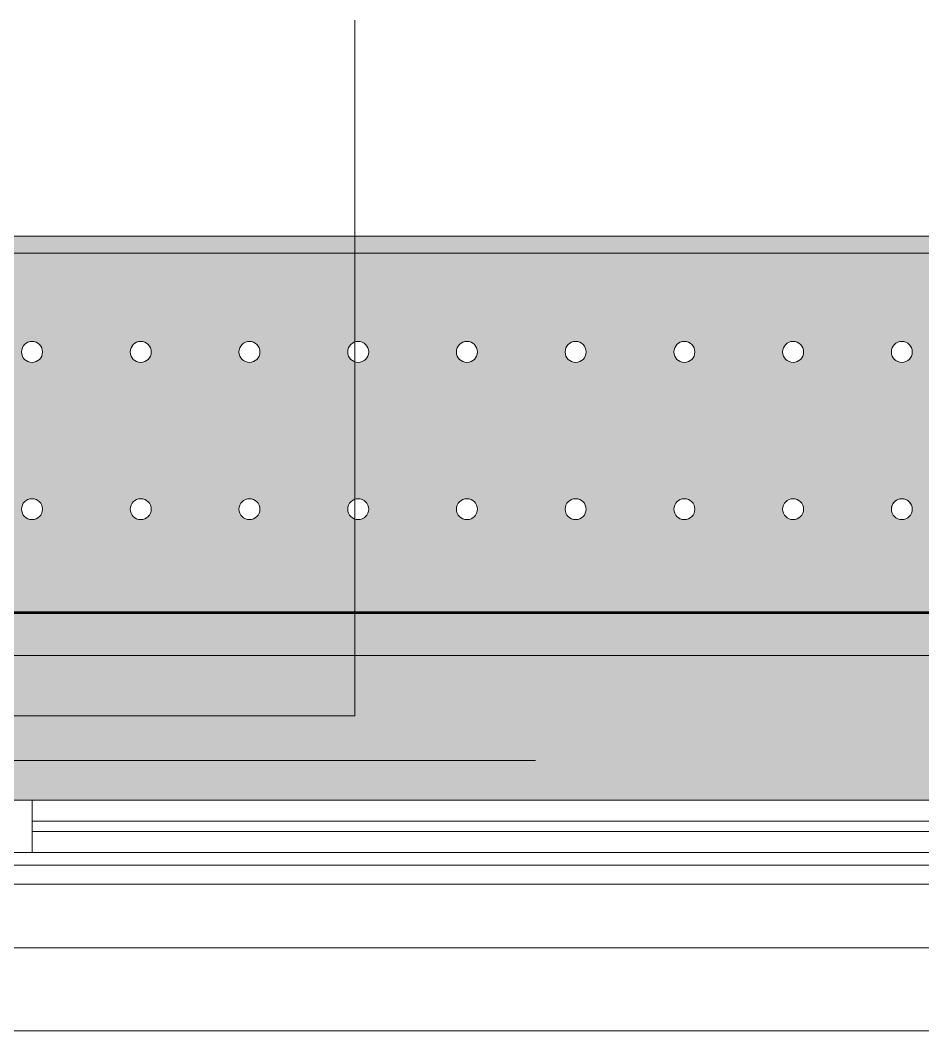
# Model space of a CAD drawing. Header units: millimetres. Extents: x -5426 to 189269, y -8553 to 29000.
# Drawn here: x 12869 to 13730, y -258 to 706 of the extents above; entities that cross this region are included whole.
import ezdxf

# ---------------------------------------------------------------- set-up
doc = ezdxf.new("R2010")
doc.units = ezdxf.units.MM
doc.linetypes.add('Осевая', pattern=[3175, 635, -476.25, 1587.5, -476.25])
for name, color, linetype, lineweight in [('A-GLAZ', 7, 'Continuous', 9), ('A-GLAZ-1', 7, 'Continuous', 13), ('A-WALL-IDEN', 7, 'Continuous', 9), ('I-WALL', 7, 'Continuous', 9), ('Оси-2', 7, 'Осевая', 9)]:
    doc.layers.add(name, color=color, linetype=linetype, lineweight=lineweight)
for name, color, linetype, lineweight, true_color in [('A-WALL-1', 7, 'Continuous', 9, 0xc0c0c0), ('I-WALL-13', 7, 'Continuous', 53, 0xeaa7bf), ('I-WALL-3', 7, 'Continuous', 9, 0xc0c0c0), ('S-WALL-ANLY', 7, 'Continuous', 13, 0x008040), ('Знаки-2', 9, 'Continuous', 9, 0x808080), ('Знаки-3', 7, 'Continuous', 9, 0xc1bbaf), ('Знаки-5', 7, 'Continuous', 9, 0xaba79f), ('Знаки-6', 7, 'Continuous', 9, 0xccc5b7), ('Знаки-7', 7, 'Continuous', 9, 0xd5cdbe), ('Знаки-8', 7, 'Continuous', 9, 0xd1cabb), ('Знаки-9', 7, 'Continuous', 9, 0xd4ccbd)]:
    doc.layers.add(name, color=color, linetype=linetype, lineweight=lineweight, true_color=true_color)
doc.layers.add('Знаки-4', color=7, linetype='Continuous', lineweight=9, transparency=0.5)

# ---------------------------------------------------------------- blocks, each defined once
blk = doc.blocks.new('120_Окно_СКБ_2Ст - 120_Окно_СКБ_2Ст 2100х2500 _мал створка СЛЕВА_-V7-План отделки стен 3 этажа в осях 1-12')
at = {"layer": 'A-GLAZ'}
for p, q in [((1050, -57), (-1050, -57)), ((-100, -107), (930, -107)), ((930, -117), (-100, -117))]:
    blk.add_line(p, q, dxfattribs=at)
at = {"layer": 'A-GLAZ-1'}
for p, q in [((980, -87), (-150, -87)), ((930, -137), (930, -87)), ((-170, -137), (1000, -137)), ((1000, -137), (-170, -137))]:
    blk.add_line(p, q, dxfattribs=at)
blk = doc.blocks.new('Зашивка радиатора_ с перфорацией М5 - Зашивка радиатора_ с перфорацией М5-V39-План отделки стен 3 этажа в осях 1-12')
at = {"layer": 'Знаки-4'}
h = blk.add_hatch(color=256, dxfattribs=at)
h.paths.add_polyline_path([(1700, 380), (1700, 368), (1720, 367.97), (1719, 358), (550, 358), (550, 368), (570, 368), (570, 380), (500, 380), (500, 368), (520, 368), (520, 358), (-280, 358.48), (-280, 368), (-260, 368), (-260, 380), (-310, 380), (-310, 220), (1750, 220), (1750, 380), (1720, 380)])
h.paths.add_polyline_path([(-244.42, 180), (-310, 180), (-310, -179.94), (1750, -179.94), (1750, 180), (-176.43, 180)])
h.paths.add_polyline_path([(1027.5, 90.35), (1032.5, 89.02), (1036.16, 85.35), (1037.5, 80.35), (1036.16, 75.35), (1032.5, 71.69), (1027.5, 70.35), (1022.5, 71.69), (1018.84, 75.35), (1017.5, 80.35), (1018.84, 85.35), (1022.5, 89.02), (1024.91, 90.01)])
h.paths.add_polyline_path([(820, 90.35), (825, 89.02), (828.66, 85.35), (830, 80.35), (828.66, 75.35), (825, 71.69), (820, 70.35), (815, 71.69), (811.34, 75.35), (810, 80.35), (811.34, 85.35), (815, 89.02), (817.41, 90.01)])
h.paths.add_polyline_path([(1131.25, 90.35), (1136.25, 89.02), (1139.91, 85.35), (1141.25, 80.35), (1139.91, 75.35), (1136.25, 71.69), (1131.25, 70.35), (1126.25, 71.69), (1122.59, 75.35), (1121.25, 80.35), (1122.59, 85.35), (1126.25, 89.02), (1128.66, 90.01)])
h.paths.add_polyline_path([(1235, 90.35), (1240, 89.02), (1243.66, 85.35), (1245, 80.35), (1243.66, 75.35), (1240, 71.69), (1235, 70.35), (1230, 71.69), (1226.34, 75.35), (1225, 80.35), (1226.34, 85.35), (1230, 89.02), (1232.41, 90.01)])
h.paths.add_polyline_path([(923.75, 90.35), (928.75, 89.02), (932.41, 85.35), (933.75, 80.35), (932.41, 75.35), (928.75, 71.69), (923.75, 70.35), (918.75, 71.69), (915.09, 75.35), (913.75, 80.35), (915.09, 85.35), (918.75, 89.02), (921.16, 90.01)])
h.paths.add_polyline_path([(1442.5, 90.35), (1447.5, 89.02), (1451.16, 85.35), (1452.5, 80.35), (1451.16, 75.35), (1447.5, 71.69), (1442.5, 70.35), (1437.5, 71.69), (1433.84, 75.35), (1432.5, 80.35), (1433.84, 85.35), (1437.5, 89.02), (1439.91, 90.01)])
h.paths.add_polyline_path([(1338.75, 90.35), (1343.75, 89.02), (1347.41, 85.35), (1348.75, 80.35), (1347.41, 75.35), (1343.75, 71.69), (1338.75, 70.35), (1333.75, 71.69), (1330.09, 75.35), (1328.75, 80.35), (1330.09, 85.35), (1333.75, 89.02), (1336.16, 90.01)])
h.paths.add_polyline_path([(1546.25, 90.35), (1551.25, 89.02), (1554.91, 85.35), (1556.25, 80.35), (1554.91, 75.35), (1551.25, 71.69), (1546.25, 70.35), (1541.25, 71.69), (1537.59, 75.35), (1536.25, 80.35), (1537.59, 85.35), (1541.25, 89.02), (1543.66, 90.01)])
h.paths.add_polyline_path([(1650, 90.35), (1655, 89.02), (1658.66, 85.35), (1660, 80.35), (1658.66, 75.35), (1655, 71.69), (1650, 70.35), (1645, 71.69), (1641.34, 75.35), (1640, 80.35), (1641.34, 85.35), (1645, 89.02), (1647.41, 90.01)])
h.paths.add_polyline_path([(-217.5, 90.35), (-212.5, 89.02), (-208.84, 85.35), (-207.5, 80.35), (-208.84, 75.35), (-212.5, 71.69), (-217.5, 70.35), (-222.5, 71.69), (-226.16, 75.35), (-227.5, 80.35), (-226.16, 85.35), (-222.5, 89.02), (-220.09, 90.01)])
h.paths.add_polyline_path([(301.25, 90.35), (306.25, 89.02), (309.91, 85.35), (311.25, 80.35), (309.91, 75.35), (306.25, 71.69), (301.25, 70.35), (296.25, 71.69), (292.59, 75.35), (291.25, 80.35), (292.59, 85.35), (296.25, 89.02), (298.66, 90.01)])
h.paths.add_polyline_path([(93.75, 90.35), (98.75, 89.02), (102.41, 85.35), (103.75, 80.35), (102.41, 75.35), (98.75, 71.69), (93.75, 70.35), (88.75, 71.69), (85.09, 75.35), (83.75, 80.35), (85.09, 85.35), (88.75, 89.02), (91.16, 90.01)])
h.paths.add_polyline_path([(-10, 90.35), (-5, 89.02), (-1.34, 85.35), (0, 80.35), (-1.34, 75.35), (-5, 71.69), (-10, 70.35), (-15, 71.69), (-18.66, 75.35), (-20, 80.35), (-18.66, 85.35), (-15, 89.02), (-12.59, 90.01)])
h.paths.add_polyline_path([(197.5, 90.35), (202.5, 89.02), (206.16, 85.35), (207.5, 80.35), (206.16, 75.35), (202.5, 71.69), (197.5, 70.35), (192.5, 71.69), (188.84, 75.35), (187.5, 80.35), (188.84, 85.35), (192.5, 89.02), (194.91, 90.01)])
h.paths.add_polyline_path([(612.5, 90.35), (617.5, 89.02), (621.16, 85.35), (622.5, 80.35), (621.16, 75.35), (617.5, 71.69), (612.5, 70.35), (607.5, 71.69), (603.84, 75.35), (602.5, 80.35), (603.84, 85.35), (607.5, 89.02), (609.91, 90.01)])
h.paths.add_polyline_path([(508.75, 90.35), (513.75, 89.02), (517.41, 85.35), (518.75, 80.35), (517.41, 75.35), (513.75, 71.69), (508.75, 70.35), (503.75, 71.69), (500.09, 75.35), (498.75, 80.35), (500.09, 85.35), (503.75, 89.02), (506.16, 90.01)])
h.paths.add_polyline_path([(405, 90.35), (410, 89.02), (413.66, 85.35), (415, 80.35), (413.66, 75.35), (410, 71.69), (405, 70.35), (400, 71.69), (396.34, 75.35), (395, 80.35), (396.34, 85.35), (400, 89.02), (402.41, 90.01)])
h.paths.add_polyline_path([(716.25, 90.35), (721.25, 89.02), (724.91, 85.35), (726.25, 80.35), (724.91, 75.35), (721.25, 71.69), (716.25, 70.35), (711.25, 71.69), (707.59, 75.35), (706.25, 80.35), (707.59, 85.35), (711.25, 89.02), (713.66, 90.01)])
h.paths.add_polyline_path([(-113.75, 90.35), (-108.75, 89.02), (-105.09, 85.35), (-103.75, 80.35), (-105.09, 75.35), (-108.75, 71.69), (-113.75, 70.35), (-118.75, 71.69), (-122.41, 75.35), (-123.75, 80.35), (-122.41, 85.35), (-118.75, 89.02), (-116.34, 90.01)])
h.paths.add_polyline_path([(1650, -59.65), (1655, -60.98), (1658.66, -64.65), (1660, -69.65), (1658.66, -74.65), (1655, -78.31), (1650, -79.65), (1645, -78.31), (1641.34, -74.65), (1640, -69.65), (1641.34, -64.65), (1645.64, -60.72), (1647.41, -59.99)])
h.paths.add_polyline_path([(716.25, -59.65), (721.25, -60.98), (724.91, -64.65), (726.25, -69.65), (724.91, -74.65), (721.25, -78.31), (716.25, -79.65), (711.25, -78.31), (707.59, -74.65), (706.25, -69.65), (707.59, -64.65), (711.89, -60.72), (713.66, -59.99)])
h.paths.add_polyline_path([(1546.25, -59.65), (1551.25, -60.98), (1554.91, -64.65), (1556.25, -69.65), (1554.91, -74.65), (1551.25, -78.31), (1546.25, -79.65), (1541.25, -78.31), (1537.59, -74.65), (1536.25, -69.65), (1537.59, -64.65), (1541.89, -60.72), (1543.66, -59.99)])
h.paths.add_polyline_path([(1131.25, -59.65), (1136.25, -60.98), (1139.91, -64.65), (1141.25, -69.65), (1139.91, -74.65), (1136.25, -78.31), (1131.25, -79.65), (1126.25, -78.31), (1122.59, -74.65), (1121.25, -69.65), (1122.59, -64.65), (1126.89, -60.72), (1128.66, -59.99)])
h.paths.add_polyline_path([(1235, -59.65), (1240, -60.98), (1243.66, -64.65), (1245, -69.65), (1243.66, -74.65), (1240, -78.31), (1235, -79.65), (1230, -78.31), (1226.34, -74.65), (1225, -69.65), (1226.34, -64.65), (1230.64, -60.72), (1232.41, -59.99)])
h.paths.add_polyline_path([(1027.5, -59.65), (1032.58, -61.04), (1036.16, -64.65), (1037.5, -69.65), (1036.16, -74.65), (1032.5, -78.31), (1027.5, -79.65), (1022.5, -78.31), (1018.84, -74.65), (1017.5, -69.65), (1018.84, -64.65), (1023.14, -60.72), (1024.91, -59.99)])
h.paths.add_polyline_path([(820, -59.65), (825, -60.98), (828.66, -64.65), (830, -69.65), (828.66, -74.65), (825, -78.31), (820, -79.65), (815, -78.31), (811.34, -74.65), (810, -69.65), (811.34, -64.65), (815.64, -60.72), (817.41, -59.99)])
h.paths.add_polyline_path([(1442.5, -59.65), (1447.5, -60.98), (1451.16, -64.65), (1452.5, -69.65), (1451.16, -74.65), (1447.5, -78.31), (1442.5, -79.65), (1437.5, -78.31), (1433.84, -74.65), (1432.5, -69.65), (1433.84, -64.65), (1438.14, -60.72), (1439.91, -59.99)])
h.paths.add_polyline_path([(923.75, -59.65), (928.75, -60.98), (932.41, -64.65), (933.75, -69.65), (932.41, -74.65), (928.75, -78.31), (923.75, -79.65), (918.75, -78.31), (915.09, -74.65), (913.75, -69.65), (915.09, -64.65), (919.39, -60.72), (921.16, -59.99)])
h.paths.add_polyline_path([(1338.75, -59.65), (1343.75, -60.98), (1347.41, -64.65), (1348.75, -69.65), (1347.41, -74.65), (1343.75, -78.31), (1338.75, -79.65), (1333.75, -78.31), (1330.09, -74.65), (1328.75, -69.65), (1330.09, -64.65), (1334.39, -60.72), (1336.16, -59.99)])
h.paths.add_polyline_path([(508.75, -59.65), (513.75, -60.98), (517.41, -64.65), (518.75, -69.65), (517.41, -74.65), (513.75, -78.31), (508.75, -79.65), (503.75, -78.31), (500.09, -74.65), (498.75, -69.65), (500.09, -64.65), (504.39, -60.72), (506.16, -59.99)])
h.paths.add_polyline_path([(405, -59.65), (410, -60.98), (413.66, -64.65), (415, -69.65), (413.66, -74.65), (410, -78.31), (405, -79.65), (400, -78.31), (396.34, -74.65), (395, -69.65), (396.34, -64.65), (400.64, -60.72), (402.41, -59.99)])
h.paths.add_polyline_path([(612.5, -59.65), (617.5, -60.98), (621.16, -64.65), (622.5, -69.65), (621.16, -74.65), (617.5, -78.31), (612.5, -79.65), (607.5, -78.31), (603.84, -74.65), (602.5, -69.65), (603.84, -64.65), (608.14, -60.72), (609.91, -59.99)])
h.paths.add_polyline_path([(301.25, -59.65), (306.25, -60.98), (309.91, -64.65), (311.25, -69.65), (309.91, -74.65), (306.25, -78.31), (301.25, -79.65), (296.25, -78.31), (292.59, -74.65), (291.25, -69.65), (292.59, -64.65), (296.89, -60.72), (298.66, -59.99)])
h.paths.add_polyline_path([(-217.5, -59.65), (-212.5, -60.98), (-208.84, -64.65), (-207.5, -69.65), (-208.84, -74.65), (-212.5, -78.31), (-217.5, -79.65), (-222.5, -78.31), (-226.16, -74.65), (-227.5, -69.65), (-226.16, -64.65), (-221.86, -60.72), (-220.09, -59.99)])
h.paths.add_polyline_path([(-113.75, -59.65), (-108.75, -60.98), (-105.09, -64.65), (-103.75, -69.65), (-105.09, -74.65), (-108.75, -78.31), (-113.75, -79.65), (-118.75, -78.31), (-122.41, -74.65), (-123.75, -69.65), (-122.41, -64.65), (-118.11, -60.72), (-116.34, -59.99)])
h.paths.add_polyline_path([(-10, -59.65), (-5, -60.98), (-1.34, -64.65), (0, -69.65), (-1.34, -74.65), (-5, -78.31), (-10, -79.65), (-15, -78.31), (-18.66, -74.65), (-20, -69.65), (-18.66, -64.65), (-14.36, -60.72), (-12.59, -59.99)])
h.paths.add_polyline_path([(93.75, -59.65), (98.75, -60.98), (102.41, -64.65), (103.75, -69.65), (102.41, -74.65), (98.75, -78.31), (93.75, -79.65), (88.75, -78.31), (85.09, -74.65), (83.75, -69.65), (85.09, -64.65), (89.39, -60.72), (91.16, -59.99)])
h.paths.add_polyline_path([(197.5, -59.65), (202.5, -60.98), (206.16, -64.65), (207.5, -69.65), (206.16, -74.65), (202.5, -78.31), (197.5, -79.65), (192.5, -78.31), (188.84, -74.65), (187.5, -69.65), (188.84, -64.65), (193.14, -60.72), (194.91, -59.99)])
for points in [[(1735.6, -163.94), (-310, -163.94), (-310, -179.94), (1750, -179.94), (1750, -163.94), (1736.12, -163.94)], [(805.86, -163.94), (800, -163.94), (800.68, -179.94), (840, -179.94), (839.32, -163.94), (810, -163.94)], [(800, -163.94), (800.68, -179.94), (840, -179.94), (839.32, -163.94), (800.68, -163.94)], [(810.34, -163.94), (810, -163.94), (810.34, -179.94), (830, -179.94), (829.66, -163.94), (811.34, -163.94)], [(810.34, -163.94), (810, -163.94), (810.34, -179.94), (830, -179.94), (829.66, -163.94), (811.34, -163.94)], [(923.75, -163.94), (900, -163.94), (900.68, -179.94), (940, -179.94), (939.32, -163.94), (925.18, -163.94)], [(922.59, -163.94), (900, -163.94), (900.68, -179.94), (940, -179.94), (939.32, -163.94), (923.75, -163.94)], [(914.82, -163.94), (910, -163.94), (910.34, -179.94), (930, -179.94), (929.66, -163.94), (915, -163.94)], [(920, -163.94), (910, -163.94), (910.34, -179.94), (930, -179.94), (929.66, -163.94), (922.59, -163.94)], [(1027.5, -163.94), (1000, -163.94), (1000.68, -179.94), (1040, -179.94), (1039.32, -163.94), (1028.66, -163.94)], [(1034.14, -163.94), (1000, -163.94), (1000.68, -179.94), (1040, -179.94), (1039.32, -163.94), (1037.32, -163.94)], [(1010.34, -163.94), (1010, -163.94), (1010.34, -179.94), (1030, -179.94), (1029.66, -163.94), (1011.34, -163.94)], [(1027.5, -163.94), (1010, -163.94), (1010.34, -179.94), (1030, -179.94), (1029.66, -163.94), (1028.66, -163.94)], [(1125.18, -163.94), (1100, -163.94), (1100.68, -179.94), (1140, -179.94), (1139.32, -163.94), (1130, -163.94)], [(1125, -163.94), (1100, -163.94), (1100.68, -179.94), (1140, -179.94), (1139.32, -163.94), (1125.18, -163.94)], [(1122.59, -163.94), (1110, -163.94), (1110.34, -179.94), (1130, -179.94), (1129.66, -163.94), (1123.92, -163.94)], [(1117.41, -163.94), (1110, -163.94), (1110.34, -179.94), (1130, -179.94), (1129.66, -163.94), (1120, -163.94)], [(1239.32, -163.94), (1200, -163.94), (1200.68, -179.94), (1240, -179.94), (1240, -163.94)], [(1239.32, -163.94), (1200, -163.94), (1200.68, -179.94), (1240, -179.94), (1240, -163.94)], [(1210.34, -163.94), (1210, -163.94), (1210.34, -179.94), (1230, -179.94), (1229.66, -163.94), (1211.34, -163.94)], [(1230, -163.94), (1210, -163.94), (1210.34, -179.94), (1230, -179.94)], [(1314.82, -163.94), (1300, -163.94), (1300.68, -179.94), (1340, -179.94), (1339.32, -163.94), (1315, -163.94)], [(1300, -163.94), (1300.68, -179.94), (1340, -179.94), (1339.32, -163.94), (1300.68, -163.94)], [(1310.34, -163.94), (1310, -163.94), (1310.34, -179.94), (1330, -179.94), (1329.66, -163.94), (1311.34, -163.94)], [(1320, -163.94), (1310, -163.94), (1310.34, -179.94), (1330, -179.94), (1329.66, -163.94), (1322.59, -163.94)], [(1400, -163.94), (1400.68, -179.94), (1440, -179.94), (1439.32, -163.94), (1400.68, -163.94)], [(1425, -163.94), (1400, -163.94), (1400.68, -179.94), (1440, -179.94), (1439.32, -163.94), (1425.18, -163.94)], [(1410.34, -163.94), (1410, -163.94), (1410.34, -179.94), (1430, -179.94), (1429.66, -163.94), (1411.34, -163.94)], [(1412.93, -163.94), (1410, -163.94), (1410.34, -179.94), (1430, -179.94), (1429.66, -163.94), (1414.82, -163.94)], [(1534.14, -163.94), (1500, -163.94), (1500.68, -179.94), (1540, -179.94), (1539.32, -163.94), (1537.32, -163.94)], [(1525, -163.94), (1500, -163.94), (1500.68, -179.94), (1540, -179.94), (1539.32, -163.94), (1525.18, -163.94)], [(1512.93, -163.94), (1510, -163.94), (1510.34, -179.94), (1530, -179.94), (1529.66, -163.94), (1514.82, -163.94)], [(1530, -163.94), (1510, -163.94), (1510.34, -179.94), (1530, -179.94)], [(1612.93, -163.94), (1600, -163.94), (1600.68, -179.94), (1640, -179.94), (1639.32, -163.94), (1614.82, -163.94)], [(1615, -163.94), (1600, -163.94), (1600.68, -179.94), (1640, -179.94), (1639.32, -163.94), (1617.41, -163.94)], [(1612.93, -163.94), (1610, -164.84), (1610.34, -179.94), (1630, -179.94), (1629.66, -163.94), (1614.82, -163.94)], [(1618.18, -163.94), (1610, -164.84), (1610.34, -179.94), (1630, -179.94), (1629.66, -163.94), (1620, -163.94)]]:
    blk.add_hatch(color=256, dxfattribs=at).paths.add_polyline_path(points)
at = {"layer": 'Знаки-2'}
blk.add_line((-310, -179.94), (1750, -179.94), dxfattribs=at)
for centre, start, end in [((820, 80.35), 0, 180), ((923.75, 80.35), 0, 180), ((1027.5, 80.35), 0, 180), ((1131.25, 80.35), 0, 180), ((1235, 80.35), 0, 180), ((1338.75, 80.35), 0, 180), ((1442.5, 80.35), 0, 180), ((1546.25, 80.35), 0, 180), ((1650, 80.35), 0, 180), ((820, 80.35), 180, 0), ((923.75, 80.35), 180, 360), ((1027.5, 80.35), 180, 0), ((1131.25, 80.35), 180, 360), ((1235, 80.35), 180, 0), ((1338.75, 80.35), 180, 0), ((1442.5, 80.35), 180, 360), ((1546.25, 80.35), 180, 0), ((1650, 80.35), 180, 360), ((820, -69.65), 0, 180), ((923.75, -69.65), 0, 180), ((1027.5, -69.65), 0, 180), ((1131.25, -69.65), 0, 180), ((1235, -69.65), 0, 180), ((1338.75, -69.65), 0, 180), ((1442.5, -69.65), 0, 180), ((1546.25, -69.65), 0, 180), ((1650, -69.65), 0, 180), ((820, -69.65), 180, 0), ((923.75, -69.65), 180, 0), ((1027.5, -69.65), 180, 0), ((1131.25, -69.65), 180, 0), ((1235, -69.65), 180, 0), ((1338.75, -69.65), 180, 0), ((1442.5, -69.65), 180, 0), ((1546.25, -69.65), 180, 0), ((1650, -69.65), 180, 0)]:
    blk.add_arc(centre, 10, start, end, dxfattribs=at)
at = {"layer": 'Знаки-3'}
for p, q in [((800, -163.94), (740, -163.94)), ((800, -163.94), (840, -163.94)), ((839.32, -163.94), (800, -163.94)), ((840, -163.94), (839.32, -163.94)), ((900, -163.94), (840, -163.94)), ((900, -163.94), (940, -163.94)), ((940, -163.94), (900, -163.94)), ((1000, -163.94), (940, -163.94)), ((1000, -163.94), (1010, -163.94)), ((1010, -163.94), (1000, -163.94)), ((1010, -163.94), (1030, -163.94)), ((1012.93, -163.94), (1010, -163.94)), ((1030, -163.94), (1012.93, -163.94)), ((1030, -163.94), (1040, -163.94)), ((1040, -163.94), (1030, -163.94)), ((1100, -163.94), (1040, -163.94)), ((1100, -163.94), (1100.68, -163.94)), ((1140, -163.94), (1100, -163.94)), ((1100.68, -163.94), (1114.82, -163.94)), ((1114.82, -163.94), (1140, -163.94)), ((1200, -163.94), (1140, -163.94)), ((1200, -163.94), (1240, -163.94)), ((1240, -163.94), (1200, -163.94)), ((1300, -163.94), (1240, -163.94)), ((1300, -163.94), (1310, -163.94)), ((1310, -163.94), (1300, -163.94)), ((1310, -163.94), (1330, -163.94)), ((1330, -163.94), (1310, -163.94)), ((1330, -163.94), (1340, -163.94)), ((1340, -163.94), (1330, -163.94)), ((1400, -163.94), (1340, -163.94)), ((1400, -163.94), (1440, -163.94)), ((1440, -163.94), (1400, -163.94)), ((1500, -163.94), (1440, -163.94)), ((1500, -163.94), (1540, -163.94)), ((1539.32, -163.94), (1500, -163.94)), ((1540, -163.94), (1539.32, -163.94)), ((1600, -163.94), (1540, -163.94)), ((1600, -163.94), (1600.68, -163.94)), ((1600.68, -163.94), (1600, -163.94)), ((1602.68, -163.94), (1610, -163.94)), ((1610, -163.94), (1602.68, -163.94)), ((1610, -163.94), (1617.41, -163.94)), ((1617.41, -163.94), (1610, -163.94)), ((1618.17, -163.94), (1630, -163.94)), ((1630, -163.94), (1618.17, -163.94)), ((1630, -163.94), (1634.14, -163.94)), ((1634.14, -163.94), (1630, -163.94)), ((1634.82, -163.94), (1640, -163.94)), ((1640, -163.94), (1634.82, -163.94)), ((1700.94, -163.94), (1640, -163.94)), ((740, -179.94), (800, -179.94)), ((800, -179.94), (805.86, -179.94)), ((820, -179.94), (800, -179.94)), ((805.86, -179.94), (830, -179.94)), ((839.32, -179.94), (820, -179.94)), ((830, -179.94), (840, -179.94)), ((840, -179.94), (839.32, -179.94)), ((840, -179.94), (900, -179.94)), ((900, -179.94), (920, -179.94)), ((905.86, -179.94), (900, -179.94)), ((930, -179.94), (905.86, -179.94)), ((920, -179.94), (939.32, -179.94)), ((940, -179.94), (930, -179.94)), ((939.32, -179.94), (940, -179.94)), ((940, -179.94), (1000, -179.94)), ((1000, -179.94), (1002.68, -179.94)), ((1010, -179.94), (1000, -179.94)), ((1002.68, -179.94), (1010, -179.94)), ((1010, -179.94), (1010.34, -179.94)), ((1011.34, -179.94), (1010, -179.94)), ((1010.34, -179.94), (1022.59, -179.94)), ((1028.66, -179.94), (1011.34, -179.94)), ((1022.59, -179.94), (1030, -179.94)), ((1030, -179.94), (1028.66, -179.94)), ((1030, -179.94), (1039.32, -179.94)), ((1040, -179.94), (1030, -179.94)), ((1039.32, -179.94), (1040, -179.94)), ((1040, -179.94), (1100, -179.94)), ((1100, -179.94), (1105.86, -179.94)), ((1140, -179.94), (1100, -179.94)), ((1105.86, -179.94), (1130, -179.94)), ((1130, -179.94), (1140, -179.94)), ((1140, -179.94), (1200, -179.94)), ((1200, -179.94), (1240, -179.94)), ((1240, -179.94), (1200, -179.94)), ((1240, -179.94), (1300, -179.94)), ((1300, -179.94), (1310, -179.94)), ((1310, -179.94), (1300, -179.94)), ((1310, -179.94), (1330, -179.94)), ((1330, -179.94), (1310, -179.94)), ((1330, -179.94), (1340, -179.94)), ((1340, -179.94), (1330, -179.94)), ((1340, -179.94), (1400, -179.94)), ((1400, -179.94), (1440, -179.94)), ((1440, -179.94), (1400, -179.94)), ((1440, -179.94), (1500, -179.94)), ((1500, -179.94), (1540, -179.94)), ((1520, -179.94), (1500, -179.94)), ((1540, -179.94), (1520, -179.94)), ((1540, -179.94), (1600, -179.94)), ((1600, -179.94), (1610, -179.94)), ((1610, -179.94), (1600, -179.94)), ((1610, -179.94), (1630, -179.94)), ((1630, -179.94), (1610, -179.94)), ((1630, -179.94), (1640, -179.94)), ((1640, -179.94), (1630, -179.94)), ((1640, -179.94), (1750, -179.94))]:
    blk.add_line(p, q, dxfattribs=at)
at = {"layer": 'Знаки-5'}
for p, q in [((-262.14, -163.94), (1700.94, -163.94)), ((1750, -179.94), (-310, -179.94)), ((1750, -179.94), (-310, -179.94))]:
    blk.add_line(p, q, dxfattribs=at)
for centre, start, end in [((820, 80.35), 0, 180), ((923.75, 80.35), 0, 180), ((1027.5, 80.35), 0, 180), ((1131.25, 80.35), 0, 180), ((1235, 80.35), 0, 180), ((1338.75, 80.35), 0, 180), ((1442.5, 80.35), 0, 180), ((1546.25, 80.35), 0, 180), ((1650, 80.35), 0, 180), ((820, 80.35), 180, 225), ((820, 80.35), 300, 360), ((923.75, 80.35), 180, 360), ((1027.5, 80.35), 180, 360), ((1131.25, 80.35), 180, 360), ((1235, 80.35), 180, 0), ((1338.75, 80.35), 180, 360), ((1442.5, 80.35), 180, 360), ((1546.25, 80.35), 180, 360), ((1650, 80.35), 180, 360), ((820, 80.35), 225, 255), ((820, 80.35), 255, 285), ((820, 80.35), 285, 300), ((820, -69.65), 0, 180), ((923.75, -69.65), 0, 180), ((1027.5, -69.65), 0, 180), ((1131.25, -69.65), 0, 180), ((1235, -69.65), 0, 180), ((1338.75, -69.65), 0, 180), ((1442.5, -69.65), 0, 180), ((1546.25, -69.65), 0, 180), ((1650, -69.65), 0, 180), ((820, -69.65), 180, 360), ((923.75, -69.65), 180, 360), ((1027.5, -69.65), 180, 360), ((1131.25, -69.65), 180, 360), ((1235, -69.65), 180, 360), ((1338.75, -69.65), 180, 360), ((1442.5, -69.65), 180, 360), ((1546.25, -69.65), 180, 360), ((1650, -69.65), 180, 360)]:
    blk.add_arc(centre, 10, start, end, dxfattribs=at)
at = {"layer": 'Знаки-6'}
for p, q in [((800, -163.94), (810, -163.94)), ((810, -163.94), (800, -163.94)), ((810, -163.94), (814.81, -163.94)), ((814.81, -163.94), (810, -163.94)), ((815, -163.94), (825, -163.94)), ((825, -163.94), (815, -163.94)), ((825.19, -163.94), (830, -163.94)), ((830, -163.94), (825.19, -163.94)), ((830, -163.94), (840, -163.94)), ((840, -163.94), (830, -163.94)), ((900, -163.94), (910, -163.94)), ((910, -163.94), (900, -163.94)), ((910, -163.94), (914.81, -163.94)), ((914.81, -163.94), (910, -163.94)), ((915, -163.94), (925, -163.94)), ((925, -163.94), (915, -163.94)), ((925.19, -163.94), (930, -163.94)), ((930, -163.94), (925.19, -163.94)), ((930, -163.94), (940, -163.94)), ((940, -163.94), (930, -163.94)), ((1000, -163.94), (1010, -163.94)), ((1010, -163.94), (1000, -163.94)), ((1011.28, -163.94), (1014.82, -163.94)), ((1014.82, -163.94), (1011.28, -163.94)), ((1015, -163.94), (1025, -163.94)), ((1025, -163.94), (1015, -163.94)), ((1025.18, -163.94), (1028.72, -163.94)), ((1028.72, -163.94), (1025.18, -163.94)), ((1030, -163.94), (1040, -163.94)), ((1040, -163.94), (1030, -163.94)), ((1100, -163.94), (1110, -163.94)), ((1110, -163.94), (1100, -163.94)), ((1110, -163.94), (1114.81, -163.94)), ((1114.81, -163.94), (1110, -163.94)), ((1115, -163.94), (1125, -163.94)), ((1125, -163.94), (1115, -163.94)), ((1125.19, -163.94), (1130, -163.94)), ((1130, -163.94), (1125.19, -163.94)), ((1130, -163.94), (1140, -163.94)), ((1140, -163.94), (1130, -163.94)), ((1200, -163.94), (1210, -163.94)), ((1210, -163.94), (1200, -163.94)), ((1210, -163.94), (1214.81, -163.94)), ((1214.81, -163.94), (1210, -163.94)), ((1215, -163.94), (1225, -163.94)), ((1225, -163.94), (1215, -163.94)), ((1225.19, -163.94), (1230, -163.94)), ((1230, -163.94), (1225.19, -163.94)), ((1230, -163.94), (1240, -163.94)), ((1240, -163.94), (1230, -163.94)), ((1300, -163.94), (1310, -163.94)), ((1310, -163.94), (1300, -163.94)), ((1311.28, -163.94), (1314.82, -163.94)), ((1314.82, -163.94), (1311.28, -163.94)), ((1315, -163.94), (1325, -163.94)), ((1325, -163.94), (1315, -163.94)), ((1325.18, -163.94), (1328.72, -163.94)), ((1328.72, -163.94), (1325.18, -163.94)), ((1330, -163.94), (1340, -163.94)), ((1340, -163.94), (1330, -163.94)), ((1400, -163.94), (1410, -163.94)), ((1410, -163.94), (1400, -163.94)), ((1410, -163.94), (1414.81, -163.94)), ((1414.81, -163.94), (1410, -163.94)), ((1415, -163.94), (1425, -163.94)), ((1425, -163.94), (1415, -163.94)), ((1425.19, -163.94), (1430, -163.94)), ((1430, -163.94), (1425.19, -163.94)), ((1430, -163.94), (1440, -163.94)), ((1440, -163.94), (1430, -163.94)), ((1500, -163.94), (1510, -163.94)), ((1510, -163.94), (1500, -163.94)), ((1510, -163.94), (1514.81, -163.94)), ((1514.81, -163.94), (1510, -163.94)), ((1515, -163.94), (1525, -163.94)), ((1525, -163.94), (1515, -163.94)), ((1525.19, -163.94), (1530, -163.94)), ((1530, -163.94), (1525.19, -163.94)), ((1530, -163.94), (1540, -163.94)), ((1540, -163.94), (1530, -163.94)), ((1600, -163.94), (1600.68, -163.94)), ((1600.68, -163.94), (1600, -163.94)), ((1602.68, -163.94), (1610, -163.94)), ((1610, -163.94), (1602.68, -163.94)), ((1611.28, -163.94), (1614.82, -163.94)), ((1614.82, -163.94), (1611.28, -163.94)), ((1615, -163.94), (1617.39, -163.94)), ((1617.39, -163.94), (1615, -163.94)), ((1618.16, -163.94), (1625, -163.94)), ((1625, -163.94), (1618.16, -163.94)), ((1625.18, -163.94), (1628.72, -163.94)), ((1628.72, -163.94), (1625.18, -163.94)), ((1630, -163.94), (1634.14, -163.94)), ((1634.14, -163.94), (1630, -163.94)), ((1634.82, -163.94), (1640, -163.94)), ((1640, -163.94), (1634.82, -163.94)), ((800, -179.94), (810, -179.94)), ((810, -179.94), (800, -179.94)), ((810, -179.94), (814.81, -179.94)), ((814.81, -179.94), (810, -179.94)), ((815, -179.94), (825, -179.94)), ((825, -179.94), (815, -179.94)), ((825.19, -179.94), (830, -179.94)), ((830, -179.94), (825.19, -179.94)), ((830, -179.94), (840, -179.94)), ((840, -179.94), (830, -179.94)), ((900, -179.94), (910, -179.94)), ((910, -179.94), (900, -179.94)), ((910, -179.94), (914.81, -179.94)), ((914.81, -179.94), (910, -179.94)), ((915, -179.94), (925, -179.94)), ((925, -179.94), (915, -179.94)), ((925.19, -179.94), (930, -179.94)), ((930, -179.94), (925.19, -179.94)), ((930, -179.94), (940, -179.94)), ((940, -179.94), (930, -179.94)), ((1000, -179.94), (1010, -179.94)), ((1010, -179.94), (1000, -179.94)), ((1011.28, -179.94), (1014.82, -179.94)), ((1014.82, -179.94), (1011.28, -179.94)), ((1015, -179.94), (1025, -179.94)), ((1025, -179.94), (1015, -179.94)), ((1025.18, -179.94), (1028.72, -179.94)), ((1028.72, -179.94), (1025.18, -179.94)), ((1030, -179.94), (1040, -179.94)), ((1040, -179.94), (1030, -179.94)), ((1100, -179.94), (1110, -179.94)), ((1110, -179.94), (1100, -179.94)), ((1110, -179.94), (1114.81, -179.94)), ((1114.81, -179.94), (1110, -179.94)), ((1115, -179.94), (1125, -179.94)), ((1125, -179.94), (1115, -179.94)), ((1125.19, -179.94), (1130, -179.94)), ((1130, -179.94), (1125.19, -179.94)), ((1130, -179.94), (1140, -179.94)), ((1140, -179.94), (1130, -179.94)), ((1200, -179.94), (1210, -179.94)), ((1210, -179.94), (1200, -179.94)), ((1210, -179.94), (1214.81, -179.94)), ((1214.81, -179.94), (1210, -179.94)), ((1215, -179.94), (1225, -179.94)), ((1225, -179.94), (1215, -179.94)), ((1225.19, -179.94), (1230, -179.94)), ((1230, -179.94), (1225.19, -179.94)), ((1230, -179.94), (1240, -179.94)), ((1240, -179.94), (1230, -179.94)), ((1300, -179.94), (1310, -179.94)), ((1310, -179.94), (1300, -179.94)), ((1311.28, -179.94), (1314.82, -179.94)), ((1314.82, -179.94), (1311.28, -179.94)), ((1315, -179.94), (1325, -179.94)), ((1325, -179.94), (1315, -179.94)), ((1325.18, -179.94), (1328.72, -179.94)), ((1328.72, -179.94), (1325.18, -179.94)), ((1330, -179.94), (1340, -179.94)), ((1340, -179.94), (1330, -179.94)), ((1400, -179.94), (1410, -179.94)), ((1410, -179.94), (1400, -179.94)), ((1410, -179.94), (1414.81, -179.94)), ((1414.81, -179.94), (1410, -179.94)), ((1415, -179.94), (1425, -179.94)), ((1425, -179.94), (1415, -179.94)), ((1425.19, -179.94), (1430, -179.94)), ((1430, -179.94), (1425.19, -179.94)), ((1430, -179.94), (1440, -179.94)), ((1440, -179.94), (1430, -179.94)), ((1500, -179.94), (1510, -179.94)), ((1510, -179.94), (1500, -179.94)), ((1510, -179.94), (1514.81, -179.94)), ((1514.81, -179.94), (1510, -179.94)), ((1515, -179.94), (1525, -179.94)), ((1525, -179.94), (1515, -179.94)), ((1525.19, -179.94), (1530, -179.94)), ((1530, -179.94), (1525.19, -179.94)), ((1530, -179.94), (1540, -179.94)), ((1540, -179.94), (1530, -179.94)), ((1600, -179.94), (1610, -179.94)), ((1610, -179.94), (1600, -179.94)), ((1611.28, -179.94), (1614.82, -179.94)), ((1614.82, -179.94), (1611.28, -179.94)), ((1615, -179.94), (1625, -179.94)), ((1625, -179.94), (1615, -179.94)), ((1625.18, -179.94), (1628.72, -179.94)), ((1628.72, -179.94), (1625.18, -179.94)), ((1630, -179.94), (1640, -179.94)), ((1640, -179.94), (1630, -179.94))]:
    blk.add_line(p, q, dxfattribs=at)
at = {"layer": 'Знаки-7'}
for p, q in [((814.82, -163.94), (811.34, -163.94)), ((825, -163.94), (815, -163.94)), ((828.66, -163.94), (825.18, -163.94)), ((914.82, -163.94), (911.34, -163.94)), ((925, -163.94), (915, -163.94)), ((928.66, -163.94), (925.18, -163.94)), ((1014.82, -163.94), (1011.34, -163.94)), ((1025, -163.94), (1015, -163.94)), ((1028.66, -163.94), (1025.18, -163.94)), ((1114.82, -163.94), (1111.34, -163.94)), ((1123.92, -163.94), (1115, -163.94)), ((1128.66, -163.94), (1125.18, -163.94)), ((1214.82, -163.94), (1211.34, -163.94)), ((1214.82, -163.94), (1215.25, -163.94)), ((1215.25, -163.94), (1214.82, -163.94)), ((1225, -163.94), (1215.26, -163.94)), ((1228.66, -163.94), (1225.18, -163.94)), ((1314.82, -163.94), (1311.34, -163.94)), ((1325, -163.94), (1315, -163.94)), ((1328.66, -163.94), (1325.18, -163.94)), ((1414.82, -163.94), (1411.34, -163.94)), ((1425, -163.94), (1415, -163.94)), ((1428.66, -163.94), (1425.18, -163.94)), ((1514.82, -163.94), (1511.34, -163.94)), ((1525, -163.94), (1515, -163.94)), ((1528.66, -163.94), (1525.18, -163.94)), ((1614.82, -163.94), (1611.34, -163.94)), ((1617.41, -163.94), (1615, -163.94)), ((1625, -163.94), (1618.18, -163.94)), ((1628.66, -163.94), (1625.18, -163.94)), ((811.34, -179.94), (814.82, -179.94)), ((815, -179.94), (825, -179.94)), ((825.18, -179.94), (828.66, -179.94)), ((911.34, -179.94), (914.82, -179.94)), ((915, -179.94), (925, -179.94)), ((925.18, -179.94), (928.66, -179.94)), ((1011.34, -179.94), (1014.82, -179.94)), ((1015, -179.94), (1025, -179.94)), ((1025.18, -179.94), (1028.66, -179.94)), ((1111.34, -179.94), (1114.82, -179.94)), ((1115, -179.94), (1123.92, -179.94)), ((1125.18, -179.94), (1128.66, -179.94)), ((1211.34, -179.94), (1214.82, -179.94)), ((1214.82, -179.94), (1215.25, -179.94)), ((1215.25, -179.94), (1214.82, -179.94)), ((1215.26, -179.94), (1225, -179.94)), ((1225.18, -179.94), (1228.66, -179.94)), ((1311.34, -179.94), (1314.82, -179.94)), ((1315, -179.94), (1325, -179.94)), ((1325.18, -179.94), (1328.66, -179.94)), ((1411.34, -179.94), (1414.82, -179.94)), ((1415, -179.94), (1425, -179.94)), ((1425.18, -179.94), (1428.66, -179.94)), ((1511.34, -179.94), (1514.82, -179.94)), ((1515, -179.94), (1525, -179.94)), ((1525.18, -179.94), (1528.66, -179.94)), ((1611.34, -179.94), (1614.82, -179.94)), ((1615, -179.94), (1625, -179.94)), ((1625.18, -179.94), (1628.66, -179.94))]:
    blk.add_line(p, q, dxfattribs=at)
at = {"layer": 'Знаки-8'}
for p, q in [((810, -163.94), (800.68, -163.94)), ((810, -163.94), (814.81, -163.94)), ((814.81, -163.94), (810, -163.94)), ((815, -163.94), (825, -163.94)), ((825, -163.94), (815, -163.94)), ((825.19, -163.94), (830, -163.94)), ((830, -163.94), (825.19, -163.94)), ((839.32, -163.94), (830, -163.94)), ((910, -163.94), (900.68, -163.94)), ((911.28, -163.94), (914.82, -163.94)), ((914.82, -163.94), (911.28, -163.94)), ((915, -163.94), (920, -163.94)), ((920, -163.94), (915, -163.94)), ((920, -163.94), (925, -163.94)), ((925, -163.94), (920, -163.94)), ((925.18, -163.94), (928.72, -163.94)), ((928.72, -163.94), (925.18, -163.94)), ((939.32, -163.94), (930, -163.94)), ((1010, -163.94), (1000.68, -163.94)), ((1010, -163.94), (1014.81, -163.94)), ((1011.34, -163.94), (1010, -163.94)), ((1014.81, -163.94), (1011.34, -163.94)), ((1015, -163.94), (1025, -163.94)), ((1017.41, -163.94), (1015, -163.94)), ((1020, -163.94), (1017.41, -163.94)), ((1025, -163.94), (1020, -163.94)), ((1025.19, -163.94), (1030, -163.94)), ((1030, -163.94), (1025.19, -163.94)), ((1039.32, -163.94), (1030, -163.94)), ((1110, -163.94), (1100.68, -163.94)), ((1110, -163.94), (1111.34, -163.94)), ((1114.81, -163.94), (1110, -163.94)), ((1111.34, -163.94), (1114.81, -163.94)), ((1115, -163.94), (1125, -163.94)), ((1125, -163.94), (1115, -163.94)), ((1125.19, -163.94), (1130, -163.94)), ((1130, -163.94), (1125.19, -163.94)), ((1139.32, -163.94), (1130, -163.94)), ((1210, -163.94), (1200.68, -163.94)), ((1211.28, -163.94), (1214.82, -163.94)), ((1214.82, -163.94), (1211.28, -163.94)), ((1215.25, -163.94), (1225, -163.94)), ((1225, -163.94), (1215.25, -163.94)), ((1225.18, -163.94), (1228.72, -163.94)), ((1228.72, -163.94), (1225.18, -163.94)), ((1239.32, -163.94), (1230, -163.94)), ((1305.86, -163.94), (1300.68, -163.94)), ((1310, -163.94), (1306.6, -163.94)), ((1310, -163.94), (1314.81, -163.94)), ((1314.81, -163.94), (1310, -163.94)), ((1315, -163.94), (1325, -163.94)), ((1325, -163.94), (1315, -163.94)), ((1325.19, -163.94), (1330, -163.94)), ((1330, -163.94), (1325.19, -163.94)), ((1339.32, -163.94), (1330, -163.94)), ((1410, -163.94), (1400.68, -163.94)), ((1410, -163.94), (1414.81, -163.94)), ((1414.81, -163.94), (1410, -163.94)), ((1415, -163.94), (1422.59, -163.94)), ((1417.41, -163.94), (1415, -163.94)), ((1425, -163.94), (1417.41, -163.94)), ((1422.59, -163.94), (1425, -163.94)), ((1425.19, -163.94), (1430, -163.94)), ((1427.07, -163.94), (1425.19, -163.94)), ((1430, -163.94), (1427.07, -163.94)), ((1439.32, -163.94), (1430, -163.94)), ((1510, -163.94), (1500.68, -163.94)), ((1511.28, -163.94), (1514.82, -163.94)), ((1514.82, -163.94), (1511.28, -163.94)), ((1515, -163.94), (1525, -163.94)), ((1525, -163.94), (1515, -163.94)), ((1525.18, -163.94), (1528.72, -163.94)), ((1528.72, -163.94), (1525.18, -163.94)), ((1539.32, -163.94), (1530, -163.94)), ((1610, -163.94), (1602.68, -163.94)), ((1610, -163.94), (1614.81, -163.94)), ((1614.81, -163.94), (1610, -163.94)), ((1615, -163.94), (1617.41, -163.94)), ((1617.41, -163.94), (1615, -163.94)), ((1618.17, -163.94), (1625, -163.94)), ((1625, -163.94), (1618.17, -163.94)), ((1625.19, -163.94), (1630, -163.94)), ((1630, -163.94), (1625.19, -163.94)), ((1634.14, -163.94), (1630, -163.94)), ((1639.32, -163.94), (1634.73, -163.94)), ((800.68, -179.94), (810, -179.94)), ((810, -179.94), (814.81, -179.94)), ((814.81, -179.94), (810, -179.94)), ((815, -179.94), (817.41, -179.94)), ((825, -179.94), (815, -179.94)), ((817.41, -179.94), (825, -179.94)), ((825.19, -179.94), (830, -179.94)), ((830, -179.94), (825.19, -179.94)), ((830, -179.94), (839.32, -179.94)), ((900.68, -179.94), (910, -179.94)), ((911.28, -179.94), (914.82, -179.94)), ((914.82, -179.94), (911.28, -179.94)), ((915, -179.94), (925, -179.94)), ((925, -179.94), (915, -179.94)), ((925.18, -179.94), (928.72, -179.94)), ((928.72, -179.94), (925.18, -179.94)), ((930, -179.94), (939.32, -179.94)), ((1000.68, -179.94), (1010, -179.94)), ((1010, -179.94), (1014.81, -179.94)), ((1014.81, -179.94), (1010, -179.94)), ((1015, -179.94), (1025, -179.94)), ((1025, -179.94), (1015, -179.94)), ((1025.19, -179.94), (1030, -179.94)), ((1030, -179.94), (1025.19, -179.94)), ((1030, -179.94), (1039.32, -179.94)), ((1100.68, -179.94), (1110, -179.94)), ((1110, -179.94), (1114.81, -179.94)), ((1114.81, -179.94), (1110, -179.94)), ((1115, -179.94), (1125, -179.94)), ((1120, -179.94), (1115, -179.94)), ((1125, -179.94), (1120, -179.94)), ((1125.19, -179.94), (1130, -179.94)), ((1130, -179.94), (1125.19, -179.94)), ((1130, -179.94), (1139.32, -179.94)), ((1200.68, -179.94), (1210, -179.94)), ((1211.28, -179.94), (1214.82, -179.94)), ((1214.82, -179.94), (1211.28, -179.94)), ((1215.25, -179.94), (1225, -179.94)), ((1225, -179.94), (1215.25, -179.94)), ((1225.18, -179.94), (1228.72, -179.94)), ((1228.72, -179.94), (1225.18, -179.94)), ((1230, -179.94), (1239.32, -179.94)), ((1300.68, -179.94), (1305.86, -179.94)), ((1306.6, -179.94), (1310, -179.94)), ((1310, -179.94), (1314.81, -179.94)), ((1310.34, -179.94), (1310, -179.94)), ((1314.81, -179.94), (1310.34, -179.94)), ((1315, -179.94), (1325, -179.94)), ((1317.41, -179.94), (1315, -179.94)), ((1325, -179.94), (1317.41, -179.94)), ((1325.19, -179.94), (1329.66, -179.94)), ((1330, -179.94), (1325.19, -179.94)), ((1329.66, -179.94), (1330, -179.94)), ((1330, -179.94), (1339.32, -179.94)), ((1400.68, -179.94), (1410, -179.94)), ((1410, -179.94), (1414.81, -179.94)), ((1414.81, -179.94), (1410, -179.94)), ((1415, -179.94), (1425, -179.94)), ((1425, -179.94), (1415, -179.94)), ((1425.19, -179.94), (1430, -179.94)), ((1430, -179.94), (1425.19, -179.94)), ((1430, -179.94), (1439.32, -179.94)), ((1500.68, -179.94), (1510, -179.94)), ((1511.28, -179.94), (1514.82, -179.94)), ((1514.82, -179.94), (1511.28, -179.94)), ((1515, -179.94), (1525, -179.94)), ((1525, -179.94), (1515, -179.94)), ((1525.18, -179.94), (1528.72, -179.94)), ((1528.72, -179.94), (1525.18, -179.94)), ((1530, -179.94), (1539.32, -179.94)), ((1600.68, -179.94), (1610, -179.94)), ((1610, -179.94), (1614.81, -179.94)), ((1614.81, -179.94), (1610, -179.94)), ((1615, -179.94), (1625, -179.94)), ((1625, -179.94), (1615, -179.94)), ((1625.19, -179.94), (1630, -179.94)), ((1630, -179.94), (1625.19, -179.94)), ((1630, -179.94), (1639.32, -179.94))]:
    blk.add_line(p, q, dxfattribs=at)
at = {"layer": 'Знаки-9'}
for p, q in [((811.28, -163.94), (814.82, -163.94)), ((814.82, -163.94), (811.28, -163.94)), ((815, -163.94), (825, -163.94)), ((825, -163.94), (815, -163.94)), ((825.18, -163.94), (828.72, -163.94)), ((828.72, -163.94), (825.18, -163.94)), ((910, -163.94), (911.34, -163.94)), ((914.81, -163.94), (910, -163.94)), ((911.34, -163.94), (914.81, -163.94)), ((915, -163.94), (920, -163.94)), ((922.59, -163.94), (915, -163.94)), ((920, -163.94), (925, -163.94)), ((925, -163.94), (922.59, -163.94)), ((925.19, -163.94), (928.66, -163.94)), ((930, -163.94), (925.19, -163.94)), ((928.66, -163.94), (929.66, -163.94)), ((929.66, -163.94), (930, -163.94)), ((1011.28, -163.94), (1014.82, -163.94)), ((1014.82, -163.94), (1011.28, -163.94)), ((1015, -163.94), (1025, -163.94)), ((1025, -163.94), (1015, -163.94)), ((1025.18, -163.94), (1028.72, -163.94)), ((1028.72, -163.94), (1025.18, -163.94)), ((1111.28, -163.94), (1114.82, -163.94)), ((1114.82, -163.94), (1111.28, -163.94)), ((1115, -163.94), (1123.94, -163.94)), ((1123.94, -163.94), (1115, -163.94)), ((1125.18, -163.94), (1128.72, -163.94)), ((1128.72, -163.94), (1125.18, -163.94)), ((1210, -163.94), (1211.34, -163.94)), ((1210.34, -163.94), (1210, -163.94)), ((1214.81, -163.94), (1210.34, -163.94)), ((1211.34, -163.94), (1212.93, -163.94)), ((1212.93, -163.94), (1214.81, -163.94)), ((1215, -163.94), (1217.41, -163.94)), ((1220, -163.94), (1215, -163.94)), ((1217.41, -163.94), (1225, -163.94)), ((1225, -163.94), (1220, -163.94)), ((1225.19, -163.94), (1230, -163.94)), ((1227.07, -163.94), (1225.19, -163.94)), ((1228.66, -163.94), (1227.07, -163.94)), ((1229.66, -163.94), (1228.66, -163.94)), ((1230, -163.94), (1229.66, -163.94)), ((1311.28, -163.94), (1314.82, -163.94)), ((1314.82, -163.94), (1311.28, -163.94)), ((1315, -163.94), (1325, -163.94)), ((1325, -163.94), (1315, -163.94)), ((1325.18, -163.94), (1328.72, -163.94)), ((1328.72, -163.94), (1325.18, -163.94)), ((1411.28, -163.94), (1414.82, -163.94)), ((1414.82, -163.94), (1411.28, -163.94)), ((1415, -163.94), (1425, -163.94)), ((1420, -163.94), (1415, -163.94)), ((1425, -163.94), (1420, -163.94)), ((1425.18, -163.94), (1428.72, -163.94)), ((1428.72, -163.94), (1425.18, -163.94)), ((1510, -163.94), (1510.34, -163.94)), ((1511.34, -163.94), (1510, -163.94)), ((1510.34, -163.94), (1511.34, -163.94)), ((1511.34, -163.94), (1514.81, -163.94)), ((1514.81, -163.94), (1511.34, -163.94)), ((1515, -163.94), (1517.41, -163.94)), ((1517.41, -163.94), (1515, -163.94)), ((1517.41, -163.94), (1520, -163.94)), ((1522.59, -163.94), (1517.41, -163.94)), ((1520, -163.94), (1525, -163.94)), ((1525, -163.94), (1522.59, -163.94)), ((1525.19, -163.94), (1530, -163.94)), ((1529.66, -163.94), (1525.19, -163.94)), ((1530, -163.94), (1529.66, -163.94)), ((1611.28, -163.94), (1614.82, -163.94)), ((1614.82, -163.94), (1611.28, -163.94)), ((1615, -163.94), (1617.39, -163.94)), ((1617.39, -163.94), (1615, -163.94)), ((1618.16, -163.94), (1625, -163.94)), ((1625, -163.94), (1618.16, -163.94)), ((1625.18, -163.94), (1628.72, -163.94)), ((1628.72, -163.94), (1625.18, -163.94)), ((811.28, -179.94), (814.82, -179.94)), ((814.82, -179.94), (811.28, -179.94)), ((815, -179.94), (825, -179.94)), ((825, -179.94), (815, -179.94)), ((825.18, -179.94), (828.72, -179.94)), ((828.72, -179.94), (825.18, -179.94)), ((910, -179.94), (912.93, -179.94)), ((914.81, -179.94), (910, -179.94)), ((912.93, -179.94), (914.81, -179.94)), ((915, -179.94), (920, -179.94)), ((925, -179.94), (915, -179.94)), ((920, -179.94), (925, -179.94)), ((925.19, -179.94), (930, -179.94)), ((930, -179.94), (925.19, -179.94)), ((1011.28, -179.94), (1014.82, -179.94)), ((1014.82, -179.94), (1011.28, -179.94)), ((1015, -179.94), (1025, -179.94)), ((1025, -179.94), (1015, -179.94)), ((1025.18, -179.94), (1028.72, -179.94)), ((1028.72, -179.94), (1025.18, -179.94)), ((1111.28, -179.94), (1114.82, -179.94)), ((1114.82, -179.94), (1111.28, -179.94)), ((1115, -179.94), (1120, -179.94)), ((1123.94, -179.94), (1115, -179.94)), ((1120, -179.94), (1123.94, -179.94)), ((1125.18, -179.94), (1128.72, -179.94)), ((1128.72, -179.94), (1125.18, -179.94)), ((1210, -179.94), (1214.81, -179.94)), ((1214.81, -179.94), (1210, -179.94)), ((1215, -179.94), (1225, -179.94)), ((1225, -179.94), (1215, -179.94)), ((1225.19, -179.94), (1230, -179.94)), ((1228.66, -179.94), (1225.19, -179.94)), ((1230, -179.94), (1228.66, -179.94)), ((1311.28, -179.94), (1314.82, -179.94)), ((1314.82, -179.94), (1311.28, -179.94)), ((1315, -179.94), (1325, -179.94)), ((1325, -179.94), (1315, -179.94)), ((1325.18, -179.94), (1328.72, -179.94)), ((1328.72, -179.94), (1325.18, -179.94)), ((1411.28, -179.94), (1414.82, -179.94)), ((1414.82, -179.94), (1411.28, -179.94)), ((1415, -179.94), (1420, -179.94)), ((1420, -179.94), (1415, -179.94)), ((1420, -179.94), (1425, -179.94)), ((1425, -179.94), (1420, -179.94)), ((1425.18, -179.94), (1428.72, -179.94)), ((1428.72, -179.94), (1425.18, -179.94)), ((1510, -179.94), (1514.81, -179.94)), ((1514.81, -179.94), (1510, -179.94)), ((1515, -179.94), (1520, -179.94)), ((1525, -179.94), (1515, -179.94)), ((1520, -179.94), (1525, -179.94)), ((1525.19, -179.94), (1530, -179.94)), ((1528.66, -179.94), (1525.19, -179.94)), ((1530, -179.94), (1528.66, -179.94)), ((1611.28, -179.94), (1614.82, -179.94)), ((1614.82, -179.94), (1611.28, -179.94)), ((1615, -179.94), (1625, -179.94)), ((1625, -179.94), (1615, -179.94)), ((1625.18, -179.94), (1628.72, -179.94)), ((1628.72, -179.94), (1625.18, -179.94))]:
    blk.add_line(p, q, dxfattribs=at)

msp = doc.modelspace()

# ---------------------------------------------------------------- hatches: boundary and pattern name
at = {"layer": 'I-WALL'}
h = msp.add_hatch(dxfattribs=at)
h.set_pattern_fill('FP_36', color=256, style=0, pattern_type=2)
h.set_pattern_definition([(0, (0, 0), (121.92, 30.48), [10.058, -81.382, 10.058, -81.382, -487.68]), (0, (0, 0), (121.92, 30.48), [-182.88, 10.058, -172.822, 10.058, -81.382, -213.36]), (0, (0, 0), (121.92, 30.48), [-457.2, 10.058, -50.902, 10.058, -142.342]), (120, (45.72, 15.24), (-87.356454, 90.34582), [10.058, -81.382, 10.058, -81.382, -487.68]), (120, (45.72, 15.24), (-87.356454, 90.34582), [-182.88, 10.058, -172.822, 10.058, -81.382, -213.36]), (120, (45.72, 15.24), (-87.356454, 90.34582), [-457.2, 10.058, -50.902, 10.058, -142.342]), (240, (60.96, 76.2), (-34.563546, -120.82582), [10.058, -81.382, 10.058, -81.382, -487.68]), (240, (60.96, 76.2), (-34.563546, -120.82582), [-182.88, 10.058, -172.822, 10.058, -81.382, -213.36]), (240, (60.96, 76.2), (-34.563546, -120.82582), [-457.2, 10.058, -50.902, 10.058, -142.342])])
h.paths.add_polyline_path([(15232.93, 100), (16660, 100), (16660, 140), (12760, 140), (12760, 100), (14867.56, 100)])

# ---------------------------------------------------------------- linework, layer by layer
at = {"layer": 'A-WALL-1'}
for p, q in [((12010, -100), (21910, -100)), ((12010, -258), (29982.83, -258))]:
    msp.add_line(p, q, dxfattribs=at)
at = {"layer": 'A-WALL-IDEN'}
for p, q in [((13188.11, 42.42), (13188.11, 706.12)), ((12790.9, 42.42), (13188.11, 42.42))]:
    msp.add_line(p, q, dxfattribs=at)
at = {"layer": 'I-WALL-13'}
msp.add_line((12841.13, 141), (14782.81, 141), dxfattribs=at)
at = {"layer": 'I-WALL-3'}
for p, q in [((16510, 140), (12760, 140)), ((16660, 100), (12760, 100))]:
    msp.add_line(p, q, dxfattribs=at)
at = {"layer": 'S-WALL-ANLY'}
for p, q in [((14860, -179), (12760, -179)), ((12760, -179), (14860, -179))]:
    msp.add_line(p, q, dxfattribs=at)
at = {"layer": 'Оси-2'}
msp.add_line((-2038.22, 0), (36260, 0), dxfattribs=at)

# ---------------------------------------------------------------- block references
at = {"layer": 'A-GLAZ', "rotation": 180}
msp.add_blockref('120_Окно_СКБ_2Ст - 120_Окно_СКБ_2Ст 2100х2500 _мал створка СЛЕВА_-V7-План отделки стен 3 этажа в осях 1-12', (13810, -175), dxfattribs=at)
at = {"layer": 'Знаки-6', "rotation": 180}
msp.add_blockref('Зашивка радиатора_ с перфорацией М5 - Зашивка радиатора_ с перфорацией М5-V39-План отделки стен 3 этажа в осях 1-12', (14530, 320), dxfattribs=at)

doc.saveas('drawing.dxf')
